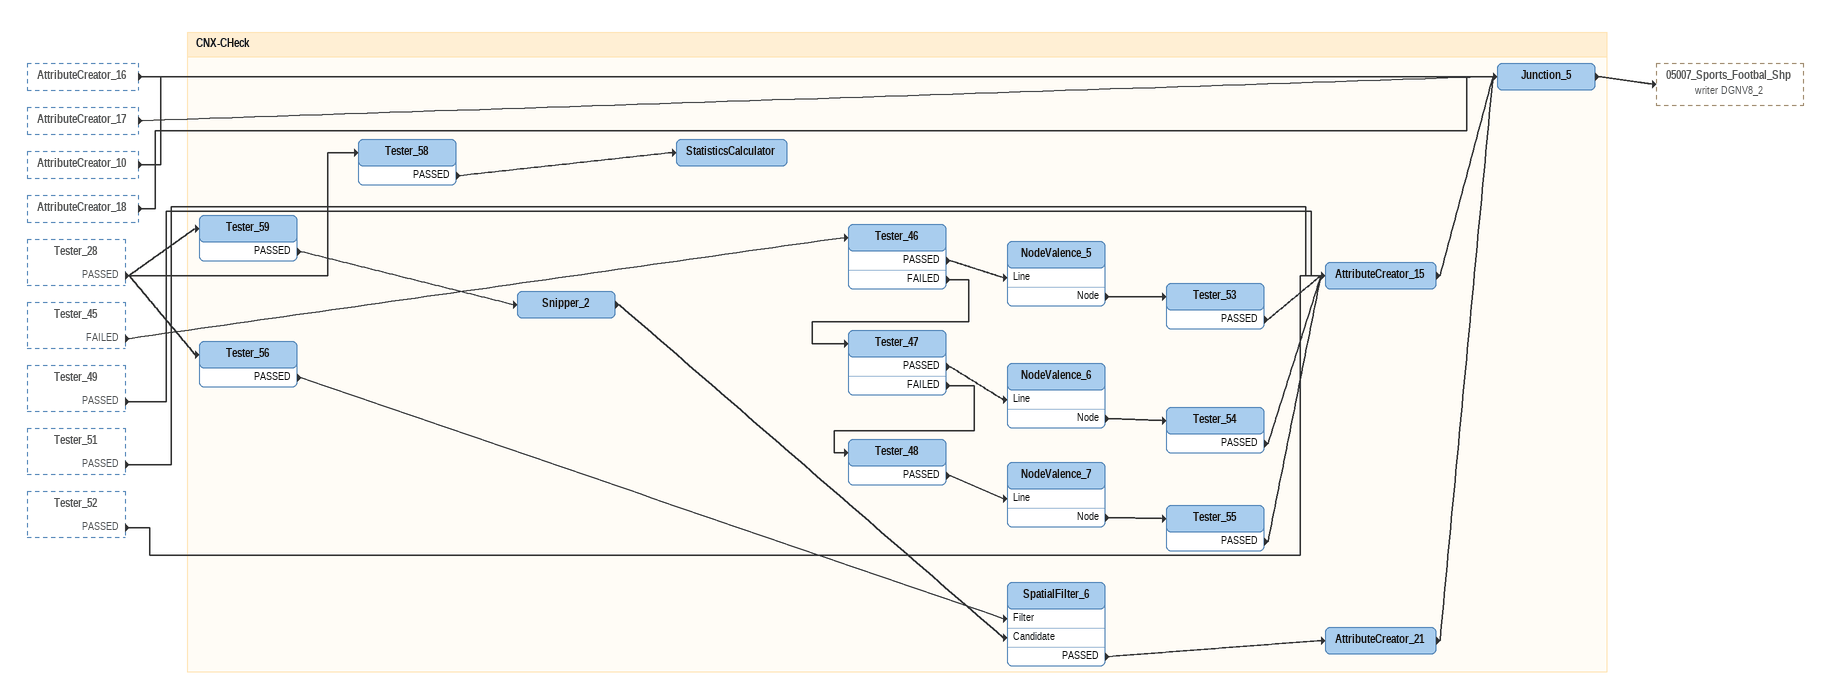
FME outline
AttributeCreator_16 [outside]
    -> Junction_5
AttributeCreator_17 [outside]
    -> Junction_5
AttributeCreator_10 [outside]
    -> Junction_5
AttributeCreator_18 [outside]
    -> Junction_5
Tester_28 [outside]
    PASSED -> Tester_56
    PASSED -> Tester_58
    PASSED -> Tester_59
Tester_45 [outside]
    FAILED -> Tester_46
Tester_49 [outside]
    PASSED -> AttributeCreator_15
Tester_51 [outside]
    PASSED -> AttributeCreator_15
Tester_52 [outside]
    PASSED -> AttributeCreator_15

Bookmark: CNX-CHeck
Tester_46
    PASSED -> NodeValence_5 [Line]
    FAILED -> Tester_47
NodeValence_5
    Node -> Tester_53
Tester_53
    PASSED -> AttributeCreator_15
Tester_47
    PASSED -> NodeValence_6 [Line]
    FAILED -> Tester_48
NodeValence_6
    Node -> Tester_54
Tester_54
    PASSED -> AttributeCreator_15
Tester_48
    PASSED -> NodeValence_7 [Line]
NodeValence_7
    Node -> Tester_55
Tester_55
    PASSED -> AttributeCreator_15
AttributeCreator_15
    -> Junction_5
Tester_58
    PASSED -> StatisticsCalculator
StatisticsCalculator
Tester_59
    PASSED -> Snipper_2
Snipper_2
    -> SpatialFilter_6 [Candidate]
Tester_56
    PASSED -> SpatialFilter_6 [Filter]
SpatialFilter_6
    PASSED -> AttributeCreator_21
AttributeCreator_21
    -> Junction_5
Junction_5
    -> 05007_Sports_Footbal_Shp (writer DGNV8_2)
